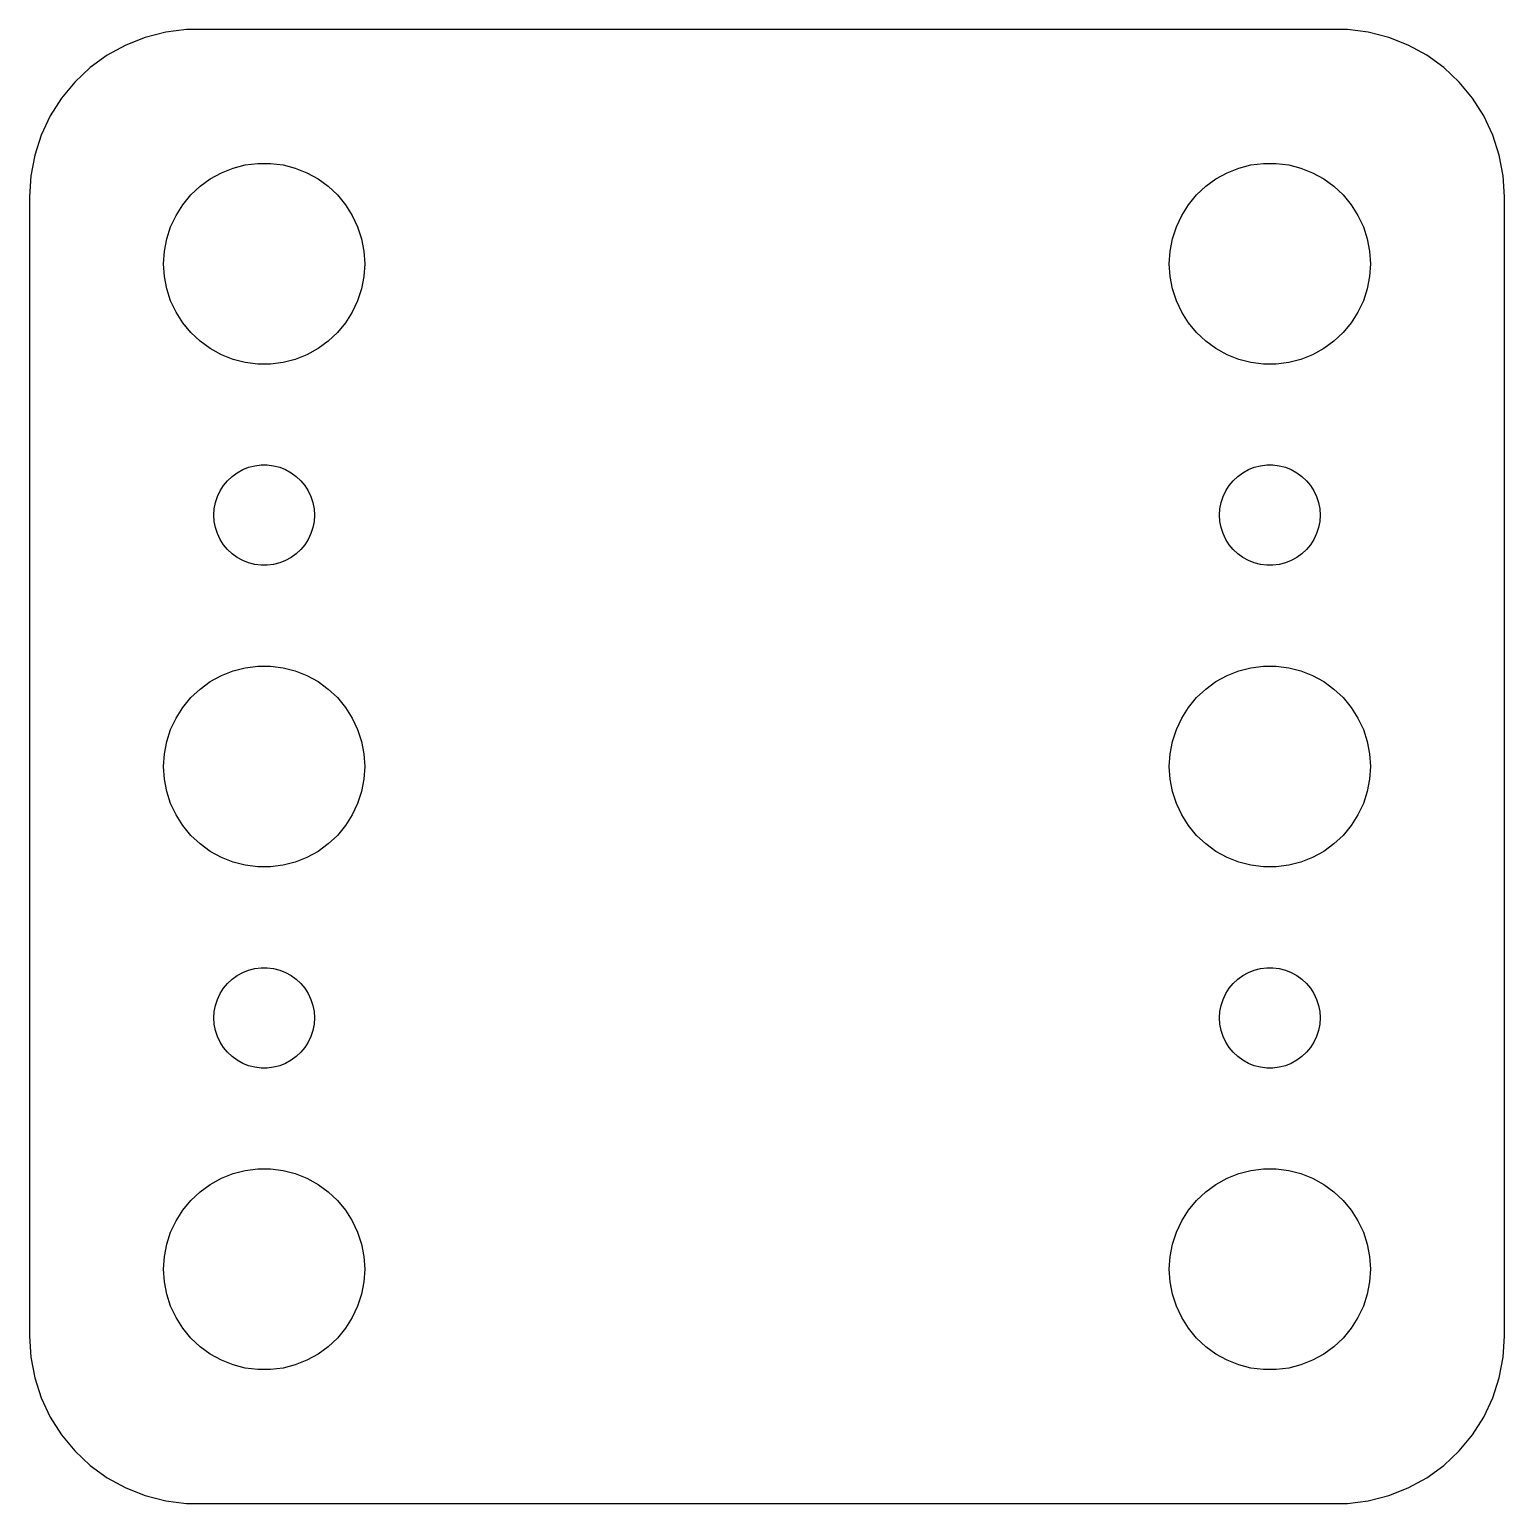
# Model space of a CAD drawing. Header units: metres. Extents: x -22 to 22, y 248 to 508.
# Drawn here: x -22 to 22, y 356.01 to 399.99 of the extents above; entities that cross this region are included whole.
import ezdxf

# ---------------------------------------------------------------- set-up
doc = ezdxf.new("R2010")
doc.units = ezdxf.units.M

msp = doc.modelspace()

# ---------------------------------------------------------------- linework, layer by layer
for p, q in [((-17.3139, 399.99), (-17.9369, 399.911)), ((17.3139, 399.99), (-17.3139, 399.99)), ((17.9369, 399.911), (17.3139, 399.99)), ((-19.1289, 399.524), (-19.6791, 399.222)), ((-18.5451, 399.755), (-19.1289, 399.524)), ((-17.9369, 399.911), (-18.5451, 399.755)), ((18.5451, 399.755), (17.9369, 399.911)), ((19.1289, 399.524), (18.5451, 399.755)), ((19.6791, 399.222), (19.1289, 399.524)), ((-19.6791, 399.222), (-20.1871, 398.853)), ((20.1871, 398.853), (19.6791, 399.222)), ((-20.1871, 398.853), (-20.6448, 398.423)), ((20.6448, 398.423), (20.1871, 398.853)), ((-20.6448, 398.423), (-21.0451, 397.939)), ((21.0451, 397.939), (20.6448, 398.423)), ((-21.0451, 397.939), (-21.3815, 397.409)), ((21.3815, 397.409), (21.0451, 397.939)), ((-21.3815, 397.409), (-21.6489, 396.841)), ((21.6489, 396.841), (21.3815, 397.409)), ((-21.6489, 396.841), (-21.8429, 396.243)), ((21.8429, 396.243), (21.6489, 396.841)), ((-21.8429, 396.243), (-21.9606, 395.627)), ((21.9606, 395.627), (21.8429, 396.243)), ((-21.9606, 395.627), (-22, 395)), ((-16.6075, 395.533), (-16.2773, 395.714)), ((-16.2773, 395.714), (-15.927, 395.853)), ((-15.927, 395.853), (-15.5621, 395.947)), ((-15.5621, 395.947), (-15.1884, 395.994)), ((-15.1884, 395.994), (-14.8116, 395.994)), ((-14.8116, 395.994), (-14.4379, 395.947)), ((-14.4379, 395.947), (-14.0729, 395.853)), ((-14.0729, 395.853), (-13.7227, 395.714)), ((-13.7227, 395.714), (-13.3925, 395.533)), ((13.3925, 395.533), (13.7227, 395.714)), ((13.7227, 395.714), (14.0729, 395.853)), ((14.0729, 395.853), (14.4379, 395.947)), ((14.4379, 395.947), (14.8116, 395.994)), ((14.8116, 395.994), (15.1884, 395.994)), ((15.1884, 395.994), (15.5621, 395.947)), ((15.5621, 395.947), (15.927, 395.853)), ((15.927, 395.853), (16.2773, 395.714)), ((16.2773, 395.714), (16.6075, 395.533)), ((22, 395), (21.9606, 395.627)), ((-17.1869, 395.054), (-16.9123, 395.312)), ((-16.9123, 395.312), (-16.6075, 395.533)), ((-13.3925, 395.533), (-13.0877, 395.312)), ((-13.0877, 395.312), (-12.8131, 395.054)), ((12.8131, 395.054), (13.0877, 395.312)), ((13.0877, 395.312), (13.3925, 395.533)), ((16.6075, 395.533), (16.9123, 395.312)), ((16.9123, 395.312), (17.1869, 395.054)), ((-22, 395), (-22, 361)), ((-17.6289, 394.445), (-17.427, 394.763)), ((-17.427, 394.763), (-17.1869, 395.054)), ((-12.8131, 395.054), (-12.5729, 394.763)), ((-12.5729, 394.763), (-12.3711, 394.445)), ((12.3711, 394.445), (12.5729, 394.763)), ((12.5729, 394.763), (12.8131, 395.054)), ((17.1869, 395.054), (17.427, 394.763)), ((17.427, 394.763), (17.6289, 394.445)), ((22, 361), (22, 395)), ((-17.7893, 394.104), (-17.6289, 394.445)), ((-12.3711, 394.445), (-12.2107, 394.104)), ((12.2107, 394.104), (12.3711, 394.445)), ((17.6289, 394.445), (17.7893, 394.104)), ((-17.9057, 393.746), (-17.7893, 394.104)), ((-12.2107, 394.104), (-12.0942, 393.746)), ((12.0942, 393.746), (12.2107, 394.104)), ((17.7893, 394.104), (17.9057, 393.746)), ((-18, 393), (-17.9763, 393.376)), ((-17.9763, 393.376), (-17.9057, 393.746)), ((-12.0942, 393.746), (-12.0237, 393.376)), ((-12.0237, 393.376), (-12, 393)), ((12, 393), (12.0237, 393.376)), ((12.0237, 393.376), (12.0942, 393.746)), ((17.9057, 393.746), (17.9763, 393.376)), ((17.9763, 393.376), (18, 393)), ((-17.9763, 392.624), (-18, 393)), ((-12, 393), (-12.0237, 392.624)), ((12.0237, 392.624), (12, 393)), ((18, 393), (17.9763, 392.624)), ((-17.9057, 392.254), (-17.9763, 392.624)), ((-12.0237, 392.624), (-12.0942, 392.254)), ((12.0942, 392.254), (12.0237, 392.624)), ((17.9763, 392.624), (17.9057, 392.254)), ((-17.7893, 391.896), (-17.9057, 392.254)), ((-12.0942, 392.254), (-12.2107, 391.896)), ((12.2107, 391.896), (12.0942, 392.254)), ((17.9057, 392.254), (17.7893, 391.896)), ((-17.6289, 391.555), (-17.7893, 391.896)), ((-12.2107, 391.896), (-12.3711, 391.555)), ((12.3711, 391.555), (12.2107, 391.896)), ((17.7893, 391.896), (17.6289, 391.555)), ((-17.427, 391.237), (-17.6289, 391.555)), ((-17.1869, 390.946), (-17.427, 391.237)), ((-12.5729, 391.237), (-12.8131, 390.946)), ((-12.3711, 391.555), (-12.5729, 391.237)), ((12.5729, 391.237), (12.3711, 391.555)), ((12.8131, 390.946), (12.5729, 391.237)), ((17.427, 391.237), (17.1869, 390.946)), ((17.6289, 391.555), (17.427, 391.237)), ((-16.9123, 390.688), (-17.1869, 390.946)), ((-12.8131, 390.946), (-13.0877, 390.688)), ((13.0877, 390.688), (12.8131, 390.946)), ((17.1869, 390.946), (16.9123, 390.688)), ((-16.6075, 390.467), (-16.9123, 390.688)), ((-16.2773, 390.286), (-16.6075, 390.467)), ((-15.927, 390.147), (-16.2773, 390.286)), ((-13.7227, 390.286), (-14.0729, 390.147)), ((-13.3925, 390.467), (-13.7227, 390.286)), ((-13.0877, 390.688), (-13.3925, 390.467)), ((13.3925, 390.467), (13.0877, 390.688)), ((13.7227, 390.286), (13.3925, 390.467)), ((14.0729, 390.147), (13.7227, 390.286)), ((16.2773, 390.286), (15.927, 390.147)), ((16.6075, 390.467), (16.2773, 390.286)), ((16.9123, 390.688), (16.6075, 390.467)), ((-15.5621, 390.053), (-15.927, 390.147)), ((-15.1884, 390.006), (-15.5621, 390.053)), ((-14.8116, 390.006), (-15.1884, 390.006)), ((-14.4379, 390.053), (-14.8116, 390.006)), ((-14.0729, 390.147), (-14.4379, 390.053)), ((14.4379, 390.053), (14.0729, 390.147)), ((14.8116, 390.006), (14.4379, 390.053)), ((15.1884, 390.006), (14.8116, 390.006)), ((15.5621, 390.053), (15.1884, 390.006)), ((15.927, 390.147), (15.5621, 390.053)), ((-15.9561, 386.656), (-15.8037, 386.766)), ((-15.8037, 386.766), (-15.6387, 386.857)), ((-15.6387, 386.857), (-15.4635, 386.927)), ((-15.4635, 386.927), (-15.2811, 386.973)), ((-15.2811, 386.973), (-15.0942, 386.997)), ((-15.0942, 386.997), (-14.9058, 386.997)), ((-14.9058, 386.997), (-14.7189, 386.973)), ((-14.7189, 386.973), (-14.5365, 386.927)), ((-14.5365, 386.927), (-14.3613, 386.857)), ((-14.3613, 386.857), (-14.1963, 386.766)), ((-14.1963, 386.766), (-14.0439, 386.656)), ((14.0439, 386.656), (14.1963, 386.766)), ((14.1963, 386.766), (14.3613, 386.857)), ((14.3613, 386.857), (14.5365, 386.927)), ((14.5365, 386.927), (14.7189, 386.973)), ((14.7189, 386.973), (14.9058, 386.997)), ((14.9058, 386.997), (15.0942, 386.997)), ((15.0942, 386.997), (15.2811, 386.973)), ((15.2811, 386.973), (15.4635, 386.927)), ((15.4635, 386.927), (15.6387, 386.857)), ((15.6387, 386.857), (15.8037, 386.766)), ((15.8037, 386.766), (15.9561, 386.656)), ((-16.3145, 386.223), (-16.2135, 386.382)), ((-16.2135, 386.382), (-16.0934, 386.527)), ((-16.0934, 386.527), (-15.9561, 386.656)), ((-14.0439, 386.656), (-13.9065, 386.527)), ((-13.9065, 386.527), (-13.7865, 386.382)), ((-13.7865, 386.382), (-13.6855, 386.223)), ((13.6855, 386.223), (13.7865, 386.382)), ((13.7865, 386.382), (13.9065, 386.527)), ((13.9065, 386.527), (14.0439, 386.656)), ((15.9561, 386.656), (16.0934, 386.527)), ((16.0934, 386.527), (16.2135, 386.382)), ((16.2135, 386.382), (16.3145, 386.223)), ((-16.4529, 385.873), (-16.3947, 386.052)), ((-16.3947, 386.052), (-16.3145, 386.223)), ((-13.6855, 386.223), (-13.6053, 386.052)), ((-13.6053, 386.052), (-13.5471, 385.873)), ((13.5471, 385.873), (13.6053, 386.052)), ((13.6053, 386.052), (13.6855, 386.223)), ((16.3145, 386.223), (16.3947, 386.052)), ((16.3947, 386.052), (16.4529, 385.873)), ((-16.5, 385.5), (-16.4882, 385.688)), ((-16.4882, 385.312), (-16.5, 385.5)), ((-16.4882, 385.688), (-16.4529, 385.873)), ((-13.5471, 385.873), (-13.5118, 385.688)), ((-13.5118, 385.688), (-13.5, 385.5)), ((-13.5, 385.5), (-13.5118, 385.312)), ((13.5, 385.5), (13.5118, 385.688)), ((13.5118, 385.312), (13.5, 385.5)), ((13.5118, 385.688), (13.5471, 385.873)), ((16.4529, 385.873), (16.4882, 385.688)), ((16.4882, 385.688), (16.5, 385.5)), ((16.5, 385.5), (16.4882, 385.312)), ((-16.4529, 385.127), (-16.4882, 385.312)), ((-16.3947, 384.948), (-16.4529, 385.127)), ((-13.5471, 385.127), (-13.6053, 384.948)), ((-13.5118, 385.312), (-13.5471, 385.127)), ((13.5471, 385.127), (13.5118, 385.312)), ((13.6053, 384.948), (13.5471, 385.127)), ((16.4529, 385.127), (16.3947, 384.948)), ((16.4882, 385.312), (16.4529, 385.127)), ((-16.3145, 384.777), (-16.3947, 384.948)), ((-16.2135, 384.618), (-16.3145, 384.777)), ((-16.0934, 384.473), (-16.2135, 384.618)), ((-13.7865, 384.618), (-13.9065, 384.473)), ((-13.6855, 384.777), (-13.7865, 384.618)), ((-13.6053, 384.948), (-13.6855, 384.777)), ((13.6855, 384.777), (13.6053, 384.948)), ((13.7865, 384.618), (13.6855, 384.777)), ((13.9065, 384.473), (13.7865, 384.618)), ((16.2135, 384.618), (16.0934, 384.473)), ((16.3145, 384.777), (16.2135, 384.618)), ((16.3947, 384.948), (16.3145, 384.777)), ((-15.9561, 384.344), (-16.0934, 384.473)), ((-15.8037, 384.234), (-15.9561, 384.344)), ((-15.6387, 384.143), (-15.8037, 384.234)), ((-15.4635, 384.073), (-15.6387, 384.143)), ((-14.3613, 384.143), (-14.5365, 384.073)), ((-14.1963, 384.234), (-14.3613, 384.143)), ((-14.0439, 384.344), (-14.1963, 384.234)), ((-13.9065, 384.473), (-14.0439, 384.344)), ((14.0439, 384.344), (13.9065, 384.473)), ((14.1963, 384.234), (14.0439, 384.344)), ((14.3613, 384.143), (14.1963, 384.234)), ((14.5365, 384.073), (14.3613, 384.143)), ((15.6387, 384.143), (15.4635, 384.073)), ((15.8037, 384.234), (15.6387, 384.143)), ((15.9561, 384.344), (15.8037, 384.234)), ((16.0934, 384.473), (15.9561, 384.344)), ((-15.2811, 384.027), (-15.4635, 384.073)), ((-15.0942, 384.003), (-15.2811, 384.027)), ((-14.9058, 384.003), (-15.0942, 384.003)), ((-14.7189, 384.027), (-14.9058, 384.003)), ((-14.5365, 384.073), (-14.7189, 384.027)), ((14.7189, 384.027), (14.5365, 384.073)), ((14.9058, 384.003), (14.7189, 384.027)), ((15.0942, 384.003), (14.9058, 384.003)), ((15.2811, 384.027), (15.0942, 384.003)), ((15.4635, 384.073), (15.2811, 384.027)), ((-16.6075, 380.533), (-16.2773, 380.714)), ((-16.2773, 380.714), (-15.927, 380.853)), ((-15.927, 380.853), (-15.5621, 380.947)), ((-15.5621, 380.947), (-15.1884, 380.994)), ((-15.1884, 380.994), (-14.8116, 380.994)), ((-14.8116, 380.994), (-14.4379, 380.947)), ((-14.4379, 380.947), (-14.0729, 380.853)), ((-14.0729, 380.853), (-13.7227, 380.714)), ((-13.7227, 380.714), (-13.3925, 380.533)), ((13.3925, 380.533), (13.7227, 380.714)), ((13.7227, 380.714), (14.0729, 380.853)), ((14.0729, 380.853), (14.4379, 380.947)), ((14.4379, 380.947), (14.8116, 380.994)), ((14.8116, 380.994), (15.1884, 380.994)), ((15.1884, 380.994), (15.5621, 380.947)), ((15.5621, 380.947), (15.927, 380.853)), ((15.927, 380.853), (16.2773, 380.714)), ((16.2773, 380.714), (16.6075, 380.533)), ((-17.1869, 380.054), (-16.9123, 380.312)), ((-16.9123, 380.312), (-16.6075, 380.533)), ((-13.3925, 380.533), (-13.0877, 380.312)), ((-13.0877, 380.312), (-12.8131, 380.054)), ((12.8131, 380.054), (13.0877, 380.312)), ((13.0877, 380.312), (13.3925, 380.533)), ((16.6075, 380.533), (16.9123, 380.312)), ((16.9123, 380.312), (17.1869, 380.054)), ((-17.6289, 379.445), (-17.427, 379.763)), ((-17.427, 379.763), (-17.1869, 380.054)), ((-12.8131, 380.054), (-12.5729, 379.763)), ((-12.5729, 379.763), (-12.3711, 379.445)), ((12.3711, 379.445), (12.5729, 379.763)), ((12.5729, 379.763), (12.8131, 380.054)), ((17.1869, 380.054), (17.427, 379.763)), ((17.427, 379.763), (17.6289, 379.445)), ((-17.7893, 379.104), (-17.6289, 379.445)), ((-12.3711, 379.445), (-12.2107, 379.104)), ((12.2107, 379.104), (12.3711, 379.445)), ((17.6289, 379.445), (17.7893, 379.104)), ((-17.9057, 378.746), (-17.7893, 379.104)), ((-12.2107, 379.104), (-12.0942, 378.746)), ((12.0942, 378.746), (12.2107, 379.104)), ((17.7893, 379.104), (17.9057, 378.746)), ((-17.9763, 378.376), (-17.9057, 378.746)), ((-12.0942, 378.746), (-12.0237, 378.376)), ((12.0237, 378.376), (12.0942, 378.746)), ((17.9057, 378.746), (17.9763, 378.376)), ((-18, 378), (-17.9763, 378.376)), ((-17.9763, 377.624), (-18, 378)), ((-12.0237, 378.376), (-12, 378)), ((-12, 378), (-12.0237, 377.624)), ((12, 378), (12.0237, 378.376)), ((12.0237, 377.624), (12, 378)), ((17.9763, 378.376), (18, 378)), ((18, 378), (17.9763, 377.624)), ((-17.9057, 377.254), (-17.9763, 377.624)), ((-12.0237, 377.624), (-12.0942, 377.254)), ((12.0942, 377.254), (12.0237, 377.624)), ((17.9763, 377.624), (17.9057, 377.254)), ((-17.7893, 376.896), (-17.9057, 377.254)), ((-12.0942, 377.254), (-12.2107, 376.896)), ((12.2107, 376.896), (12.0942, 377.254)), ((17.9057, 377.254), (17.7893, 376.896)), ((-17.6289, 376.555), (-17.7893, 376.896)), ((-12.2107, 376.896), (-12.3711, 376.555)), ((12.3711, 376.555), (12.2107, 376.896)), ((17.7893, 376.896), (17.6289, 376.555)), ((-17.427, 376.237), (-17.6289, 376.555)), ((-17.1869, 375.946), (-17.427, 376.237)), ((-12.5729, 376.237), (-12.8131, 375.946)), ((-12.3711, 376.555), (-12.5729, 376.237)), ((12.5729, 376.237), (12.3711, 376.555)), ((12.8131, 375.946), (12.5729, 376.237)), ((17.427, 376.237), (17.1869, 375.946)), ((17.6289, 376.555), (17.427, 376.237)), ((-16.9123, 375.688), (-17.1869, 375.946)), ((-12.8131, 375.946), (-13.0877, 375.688)), ((13.0877, 375.688), (12.8131, 375.946)), ((17.1869, 375.946), (16.9123, 375.688)), ((-16.6075, 375.467), (-16.9123, 375.688)), ((-16.2773, 375.286), (-16.6075, 375.467)), ((-13.3925, 375.467), (-13.7227, 375.286)), ((-13.0877, 375.688), (-13.3925, 375.467)), ((13.3925, 375.467), (13.0877, 375.688)), ((13.7227, 375.286), (13.3925, 375.467)), ((16.6075, 375.467), (16.2773, 375.286)), ((16.9123, 375.688), (16.6075, 375.467)), ((-15.927, 375.147), (-16.2773, 375.286)), ((-15.5621, 375.053), (-15.927, 375.147)), ((-15.1884, 375.006), (-15.5621, 375.053)), ((-14.8116, 375.006), (-15.1884, 375.006)), ((-14.4379, 375.053), (-14.8116, 375.006)), ((-14.0729, 375.147), (-14.4379, 375.053)), ((-13.7227, 375.286), (-14.0729, 375.147)), ((14.0729, 375.147), (13.7227, 375.286)), ((14.4379, 375.053), (14.0729, 375.147)), ((14.8116, 375.006), (14.4379, 375.053)), ((15.1884, 375.006), (14.8116, 375.006)), ((15.5621, 375.053), (15.1884, 375.006)), ((15.927, 375.147), (15.5621, 375.053)), ((16.2773, 375.286), (15.927, 375.147)), ((-15.8037, 371.766), (-15.6387, 371.857)), ((-15.6387, 371.857), (-15.4635, 371.927)), ((-15.4635, 371.927), (-15.2811, 371.973)), ((-15.2811, 371.973), (-15.0942, 371.997)), ((-15.0942, 371.997), (-14.9058, 371.997)), ((-14.9058, 371.997), (-14.7189, 371.973)), ((-14.7189, 371.973), (-14.5365, 371.927)), ((-14.5365, 371.927), (-14.3613, 371.857)), ((-14.3613, 371.857), (-14.1963, 371.766)), ((14.1963, 371.766), (14.3613, 371.857)), ((14.3613, 371.857), (14.5365, 371.927)), ((14.5365, 371.927), (14.7189, 371.973)), ((14.7189, 371.973), (14.9058, 371.997)), ((14.9058, 371.997), (15.0942, 371.997)), ((15.0942, 371.997), (15.2811, 371.973)), ((15.2811, 371.973), (15.4635, 371.927)), ((15.4635, 371.927), (15.6387, 371.857)), ((15.6387, 371.857), (15.8037, 371.766)), ((-16.3145, 371.223), (-16.2135, 371.382)), ((-16.2135, 371.382), (-16.0934, 371.527)), ((-16.0934, 371.527), (-15.9561, 371.656)), ((-15.9561, 371.656), (-15.8037, 371.766)), ((-14.1963, 371.766), (-14.0439, 371.656)), ((-14.0439, 371.656), (-13.9065, 371.527)), ((-13.9065, 371.527), (-13.7865, 371.382)), ((-13.7865, 371.382), (-13.6855, 371.223)), ((13.6855, 371.223), (13.7865, 371.382)), ((13.7865, 371.382), (13.9065, 371.527)), ((13.9065, 371.527), (14.0439, 371.656)), ((14.0439, 371.656), (14.1963, 371.766)), ((15.8037, 371.766), (15.9561, 371.656)), ((15.9561, 371.656), (16.0934, 371.527)), ((16.0934, 371.527), (16.2135, 371.382)), ((16.2135, 371.382), (16.3145, 371.223)), ((-16.4529, 370.873), (-16.3947, 371.052)), ((-16.3947, 371.052), (-16.3145, 371.223)), ((-13.6855, 371.223), (-13.6053, 371.052)), ((-13.6053, 371.052), (-13.5471, 370.873)), ((13.5471, 370.873), (13.6053, 371.052)), ((13.6053, 371.052), (13.6855, 371.223)), ((16.3145, 371.223), (16.3947, 371.052)), ((16.3947, 371.052), (16.4529, 370.873)), ((-16.5, 370.5), (-16.4882, 370.688)), ((-16.4882, 370.312), (-16.5, 370.5)), ((-16.4882, 370.688), (-16.4529, 370.873)), ((-13.5471, 370.873), (-13.5118, 370.688)), ((-13.5118, 370.688), (-13.5, 370.5)), ((-13.5, 370.5), (-13.5118, 370.312)), ((13.5, 370.5), (13.5118, 370.688)), ((13.5118, 370.312), (13.5, 370.5)), ((13.5118, 370.688), (13.5471, 370.873)), ((16.4529, 370.873), (16.4882, 370.688)), ((16.4882, 370.688), (16.5, 370.5)), ((16.5, 370.5), (16.4882, 370.312)), ((-16.4529, 370.127), (-16.4882, 370.312)), ((-16.3947, 369.948), (-16.4529, 370.127)), ((-13.5471, 370.127), (-13.6053, 369.948)), ((-13.5118, 370.312), (-13.5471, 370.127)), ((13.5471, 370.127), (13.5118, 370.312)), ((13.6053, 369.948), (13.5471, 370.127)), ((16.4529, 370.127), (16.3947, 369.948)), ((16.4882, 370.312), (16.4529, 370.127)), ((-16.3145, 369.777), (-16.3947, 369.948)), ((-16.2135, 369.618), (-16.3145, 369.777)), ((-16.0934, 369.473), (-16.2135, 369.618)), ((-13.7865, 369.618), (-13.9065, 369.473)), ((-13.6855, 369.777), (-13.7865, 369.618)), ((-13.6053, 369.948), (-13.6855, 369.777)), ((13.6855, 369.777), (13.6053, 369.948)), ((13.7865, 369.618), (13.6855, 369.777)), ((13.9065, 369.473), (13.7865, 369.618)), ((16.2135, 369.618), (16.0934, 369.473)), ((16.3145, 369.777), (16.2135, 369.618)), ((16.3947, 369.948), (16.3145, 369.777)), ((-15.9561, 369.344), (-16.0934, 369.473)), ((-15.8037, 369.234), (-15.9561, 369.344)), ((-15.6387, 369.143), (-15.8037, 369.234)), ((-14.1963, 369.234), (-14.3613, 369.143)), ((-14.0439, 369.344), (-14.1963, 369.234)), ((-13.9065, 369.473), (-14.0439, 369.344)), ((14.0439, 369.344), (13.9065, 369.473)), ((14.1963, 369.234), (14.0439, 369.344)), ((14.3613, 369.143), (14.1963, 369.234)), ((15.8037, 369.234), (15.6387, 369.143)), ((15.9561, 369.344), (15.8037, 369.234)), ((16.0934, 369.473), (15.9561, 369.344)), ((-15.4635, 369.073), (-15.6387, 369.143)), ((-15.2811, 369.027), (-15.4635, 369.073)), ((-15.0942, 369.003), (-15.2811, 369.027)), ((-14.9058, 369.003), (-15.0942, 369.003)), ((-14.7189, 369.027), (-14.9058, 369.003)), ((-14.5365, 369.073), (-14.7189, 369.027)), ((-14.3613, 369.143), (-14.5365, 369.073)), ((14.5365, 369.073), (14.3613, 369.143)), ((14.7189, 369.027), (14.5365, 369.073)), ((14.9058, 369.003), (14.7189, 369.027)), ((15.0942, 369.003), (14.9058, 369.003)), ((15.2811, 369.027), (15.0942, 369.003)), ((15.4635, 369.073), (15.2811, 369.027)), ((15.6387, 369.143), (15.4635, 369.073)), ((-16.6075, 365.533), (-16.2773, 365.714)), ((-16.2773, 365.714), (-15.927, 365.853)), ((-15.927, 365.853), (-15.5621, 365.947)), ((-15.5621, 365.947), (-15.1884, 365.994)), ((-15.1884, 365.994), (-14.8116, 365.994)), ((-14.8116, 365.994), (-14.4379, 365.947)), ((-14.4379, 365.947), (-14.0729, 365.853)), ((-14.0729, 365.853), (-13.7227, 365.714)), ((-13.7227, 365.714), (-13.3925, 365.533)), ((13.3925, 365.533), (13.7227, 365.714)), ((13.7227, 365.714), (14.0729, 365.853)), ((14.0729, 365.853), (14.4379, 365.947)), ((14.4379, 365.947), (14.8116, 365.994)), ((14.8116, 365.994), (15.1884, 365.994)), ((15.1884, 365.994), (15.5621, 365.947)), ((15.5621, 365.947), (15.927, 365.853)), ((15.927, 365.853), (16.2773, 365.714)), ((16.2773, 365.714), (16.6075, 365.533)), ((-17.1869, 365.054), (-16.9123, 365.312)), ((-16.9123, 365.312), (-16.6075, 365.533)), ((-13.3925, 365.533), (-13.0877, 365.312)), ((-13.0877, 365.312), (-12.8131, 365.054)), ((12.8131, 365.054), (13.0877, 365.312)), ((13.0877, 365.312), (13.3925, 365.533)), ((16.6075, 365.533), (16.9123, 365.312)), ((16.9123, 365.312), (17.1869, 365.054)), ((-17.6289, 364.445), (-17.427, 364.763)), ((-17.427, 364.763), (-17.1869, 365.054)), ((-12.8131, 365.054), (-12.5729, 364.763)), ((-12.5729, 364.763), (-12.3711, 364.445)), ((12.3711, 364.445), (12.5729, 364.763)), ((12.5729, 364.763), (12.8131, 365.054)), ((17.1869, 365.054), (17.427, 364.763)), ((17.427, 364.763), (17.6289, 364.445)), ((-17.7893, 364.104), (-17.6289, 364.445)), ((-12.3711, 364.445), (-12.2107, 364.104)), ((12.2107, 364.104), (12.3711, 364.445)), ((17.6289, 364.445), (17.7893, 364.104)), ((-17.9057, 363.746), (-17.7893, 364.104)), ((-12.2107, 364.104), (-12.0942, 363.746)), ((12.0942, 363.746), (12.2107, 364.104)), ((17.7893, 364.104), (17.9057, 363.746)), ((-17.9763, 363.376), (-17.9057, 363.746)), ((-12.0942, 363.746), (-12.0237, 363.376)), ((12.0237, 363.376), (12.0942, 363.746)), ((17.9057, 363.746), (17.9763, 363.376)), ((-18, 363), (-17.9763, 363.376)), ((-17.9763, 362.624), (-18, 363)), ((-12.0237, 363.376), (-12, 363)), ((-12, 363), (-12.0237, 362.624)), ((12, 363), (12.0237, 363.376)), ((12.0237, 362.624), (12, 363)), ((17.9763, 363.376), (18, 363)), ((18, 363), (17.9763, 362.624)), ((-17.9057, 362.254), (-17.9763, 362.624)), ((-12.0237, 362.624), (-12.0942, 362.254)), ((12.0942, 362.254), (12.0237, 362.624)), ((17.9763, 362.624), (17.9057, 362.254)), ((-17.7893, 361.896), (-17.9057, 362.254)), ((-12.0942, 362.254), (-12.2107, 361.896)), ((12.2107, 361.896), (12.0942, 362.254)), ((17.9057, 362.254), (17.7893, 361.896)), ((-17.6289, 361.555), (-17.7893, 361.896)), ((-12.2107, 361.896), (-12.3711, 361.555)), ((12.3711, 361.555), (12.2107, 361.896)), ((17.7893, 361.896), (17.6289, 361.555)), ((-17.427, 361.237), (-17.6289, 361.555)), ((-12.3711, 361.555), (-12.5729, 361.237)), ((12.5729, 361.237), (12.3711, 361.555)), ((17.6289, 361.555), (17.427, 361.237)), ((-22, 361), (-21.9606, 360.373)), ((-17.1869, 360.946), (-17.427, 361.237)), ((-16.9123, 360.688), (-17.1869, 360.946)), ((-12.8131, 360.946), (-13.0877, 360.688)), ((-12.5729, 361.237), (-12.8131, 360.946)), ((12.8131, 360.946), (12.5729, 361.237)), ((13.0877, 360.688), (12.8131, 360.946)), ((17.1869, 360.946), (16.9123, 360.688)), ((17.427, 361.237), (17.1869, 360.946)), ((21.9606, 360.373), (22, 361)), ((-21.9606, 360.373), (-21.8429, 359.757)), ((-16.6075, 360.467), (-16.9123, 360.688)), ((-16.2773, 360.286), (-16.6075, 360.467)), ((-13.3925, 360.467), (-13.7227, 360.286)), ((-13.0877, 360.688), (-13.3925, 360.467)), ((13.3925, 360.467), (13.0877, 360.688)), ((13.7227, 360.286), (13.3925, 360.467)), ((16.6075, 360.467), (16.2773, 360.286)), ((16.9123, 360.688), (16.6075, 360.467)), ((21.8429, 359.757), (21.9606, 360.373)), ((-15.927, 360.147), (-16.2773, 360.286)), ((-15.5621, 360.053), (-15.927, 360.147)), ((-15.1884, 360.006), (-15.5621, 360.053)), ((-14.8116, 360.006), (-15.1884, 360.006)), ((-14.4379, 360.053), (-14.8116, 360.006)), ((-14.0729, 360.147), (-14.4379, 360.053)), ((-13.7227, 360.286), (-14.0729, 360.147)), ((14.0729, 360.147), (13.7227, 360.286)), ((14.4379, 360.053), (14.0729, 360.147)), ((14.8116, 360.006), (14.4379, 360.053)), ((15.1884, 360.006), (14.8116, 360.006)), ((15.5621, 360.053), (15.1884, 360.006)), ((15.927, 360.147), (15.5621, 360.053)), ((16.2773, 360.286), (15.927, 360.147)), ((-21.8429, 359.757), (-21.6489, 359.159)), ((21.6489, 359.159), (21.8429, 359.757)), ((-21.6489, 359.159), (-21.3815, 358.591)), ((21.3815, 358.591), (21.6489, 359.159)), ((-21.3815, 358.591), (-21.0451, 358.061)), ((21.0451, 358.061), (21.3815, 358.591)), ((-21.0451, 358.061), (-20.6448, 357.577)), ((20.6448, 357.577), (21.0451, 358.061)), ((-20.6448, 357.577), (-20.1871, 357.147)), ((20.1871, 357.147), (20.6448, 357.577)), ((-20.1871, 357.147), (-19.6791, 356.778)), ((19.6791, 356.778), (20.1871, 357.147)), ((-19.6791, 356.778), (-19.1289, 356.476)), ((-19.1289, 356.476), (-18.5451, 356.245)), ((18.5451, 356.245), (19.1289, 356.476)), ((19.1289, 356.476), (19.6791, 356.778)), ((-18.5451, 356.245), (-17.9369, 356.089)), ((-17.9369, 356.089), (-17.3139, 356.01)), ((-17.3139, 356.01), (17.3139, 356.01)), ((17.3139, 356.01), (17.9369, 356.089)), ((17.9369, 356.089), (18.5451, 356.245))]:
    msp.add_line(p, q)

doc.saveas('drawing.dxf')
